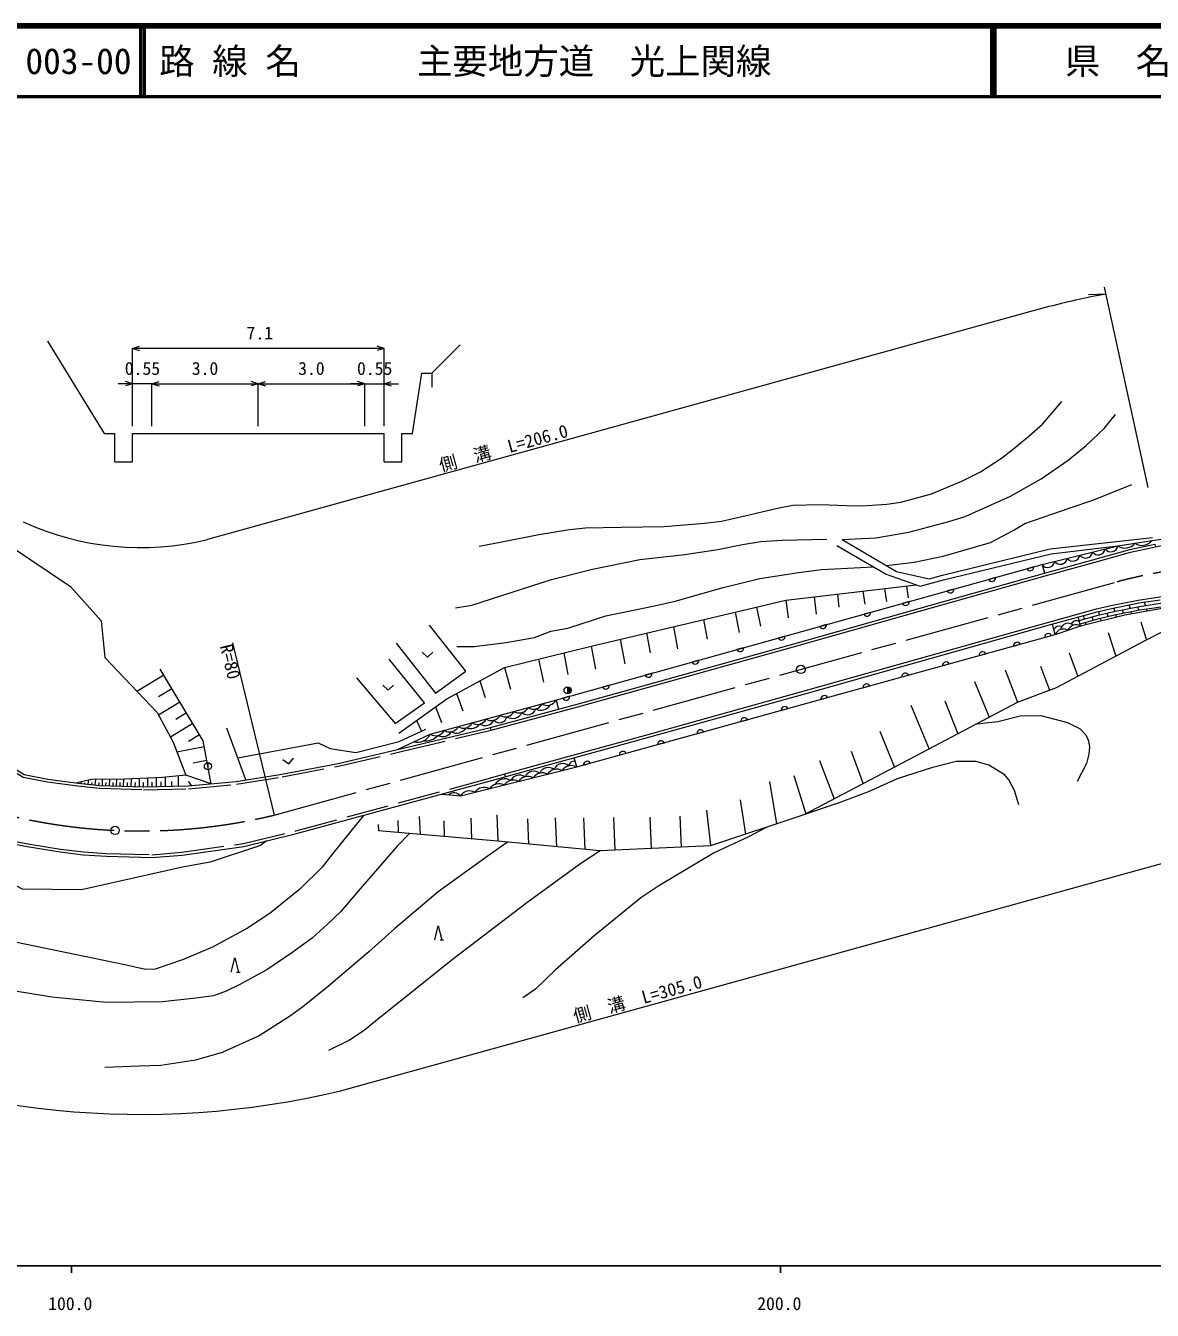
# Model space of a CAD drawing. Units: millimetres, scale not verified, with parts at other scales. Extents: x 40000 to 680000, y 20000 to 380000.
# Drawn here: x 161561 to 320451, y 198715 to 380000 of the extents above; entities that cross this region are included whole.
import ezdxf
from ezdxf.enums import TextEntityAlignment as Align

# ---------------------------------------------------------------- set-up
doc = ezdxf.new("R2010")
doc.units = ezdxf.units.MM
doc.header["$LTSCALE"] = 1000
doc.linetypes.add('CHAIN', pattern=[18.5, 12, -1.5, 3.5, -1.5])
doc.linetypes.add('DASHED', pattern=[7.5, 6, -1.5])
for name, color, linetype, lineweight in [('M-BGD', 7, 'Continuous', 13), ('M-BMK', 2, 'CHAIN', 13), ('M-BMK-SRVR', 3, 'Continuous', 13), ('M-STR-HTXT', 7, 'Continuous', 13), ('M-TTL', 2, 'Continuous', 140), ('M-TTL-BAND', 7, 'Continuous', 25), ('M-TTL-LINE', 7, 'Continuous', 50)]:
    doc.layers.add(name, color=color, linetype=linetype, lineweight=lineweight)
doc.layers.add('M-TTL-TXT', color=7, linetype='Continuous')
doc.styles.add('ＭＳ ゴシック', font='')
doc.styles.get('ＭＳ ゴシック').set_extended_font_data('MS Gothic')

msp = doc.modelspace()

# ---------------------------------------------------------------- hatches: boundary and pattern name
at = {"layer": 'M-BGD'}
msp.add_hatch(color=256, dxfattribs=at).paths.add_polyline_path([(237983, 286709), (237983, 285709, 0.41421), (238483, 286209, 0.41421)])

# ---------------------------------------------------------------- linework, layer by layer
for p, q in [((164618, 335468), (172618, 322468)), ((222818, 334968), (218818, 330968)), ((216118, 322468), (217418, 330968)), ((217418, 330968), (218818, 330968)), ((218818, 330968), (218818, 328968)), ((172618, 322468), (174118, 322468)), ((174118, 318468), (174118, 322468)), ((176618, 322468), (212118, 322468)), ((176618, 318468), (176618, 322468)), ((176618, 318468), (176618, 322468)), ((212118, 318468), (212118, 322468)), ((214618, 318468), (214618, 322468)), ((214618, 322468), (216118, 322468)), ((174118, 318468), (176618, 318468)), ((212118, 318468), (214618, 318468)), ((303734, 303630), (302780, 303364)), ((304898, 303954), (305256, 302748)), ((298340, 302127), (297385, 301861)), ((272769, 299397), (273035, 296970)), ((276050, 299779), (276220, 297919)), ((279613, 300193), (279890, 298347)), ((282701, 300552), (282981, 298737)), ((285792, 300912), (286015, 299252)), ((292480, 300495), (291525, 300229)), ((264627, 297955), (265184, 295272)), ((268784, 298933), (269100, 296443)), ((286184, 298741), (285230, 298475)), ((313023, 296869), (312889, 297352)), ((315170, 297359), (315036, 297842)), ((316385, 297093), (316251, 297576)), ((317332, 297793), (317198, 298276)), ((317547, 297018), (317466, 297310)), ((318547, 297527), (318414, 298010)), ((319506, 298185), (319372, 298671)), ((319723, 297405), (319641, 297700)), ((257174, 296201), (257652, 293422)), ((261600, 297242), (262170, 294359)), ((280705, 297211), (279751, 296945)), ((306769, 294082), (306362, 295554)), ((310347, 295290), (309995, 296560)), ((310900, 296291), (310766, 296773)), ((311118, 295504), (311033, 295809)), ((312093, 296103), (311960, 296585)), ((313256, 296025), (313156, 296387)), ((314229, 296634), (314096, 297116)), ((315393, 296553), (315303, 296876)), ((318852, 295856), (319632, 293286)), ((249125, 294302), (249644, 291483)), ((252906, 295195), (253490, 292068)), ((268661, 293848), (267706, 293581)), ((274503, 295479), (273549, 295213)), ((305264, 293665), (306219, 293930)), ((314209, 294377), (315311, 291007)), ((241292, 292452), (241920, 289212)), ((245410, 293424), (246058, 289940)), ((262819, 292216), (261864, 291950)), ((300867, 292448), (301822, 292712)), ((233887, 290606), (234568, 287368)), ((237436, 291491), (238034, 288436)), ((256496, 290450), (255542, 290184)), ((296021, 291106), (296976, 291370)), ((308731, 291494), (309940, 288171)), ((181047, 288339), (177245, 286064)), ((229108, 289414), (229958, 286360)), ((249892, 288606), (248938, 288339)), ((285127, 288089), (286082, 288354)), ((290863, 289677), (291818, 289942)), ((299705, 289106), (301429, 284513)), ((304702, 289594), (305970, 286216)), ((182184, 286438), (180283, 285301)), ((225593, 287523), (226369, 285206)), ((237983, 286709), (237983, 285709)), ((243889, 286929), (242935, 286663)), ((279637, 286569), (280592, 286833)), ((295357, 287466), (297456, 282412)), ((222339, 285771), (223224, 283308)), ((236360, 284828), (236703, 283555)), ((238280, 285363), (237326, 285096)), ((273687, 284921), (274642, 285186)), ((291169, 284739), (293014, 280055)), ((183321, 284537), (180285, 282721)), ((184229, 283019), (182711, 282111)), ((219339, 283866), (220199, 281687)), ((268095, 283372), (269050, 283637)), ((286406, 284117), (288997, 277924)), ((185137, 281502), (181977, 279611)), ((216690, 281957), (217394, 280435)), ((262402, 281796), (263357, 282061)), ((186083, 279921), (184502, 278976)), ((192598, 273561), (189932, 280889)), ((227198, 280585), (227094, 280972)), ((256223, 280085), (257178, 280349)), ((282002, 280430), (284075, 275337)), ((186742, 278232), (182890, 277503)), ((250680, 278550), (251634, 278814)), ((277987, 277640), (279660, 273018)), ((187106, 276306), (185180, 275942)), ((187259, 275996), (187259, 274996)), ((239277, 275392), (238917, 276695)), ((240234, 275657), (241188, 275922)), ((245278, 277054), (246233, 277319)), ((273535, 276320), (275581, 270875)), ((177587, 272603), (177624, 273751)), ((178789, 272596), (178766, 273798)), ((180018, 272620), (179995, 273849)), ((181299, 272645), (181275, 273926)), ((183133, 272680), (183087, 274108)), ((187730, 273009), (184133, 274213)), ((229246, 274020), (229139, 274406)), ((269874, 274203), (271570, 268768)), ((169393, 273068), (169417, 273286)), ((169889, 273013), (169906, 273162)), ((170386, 272958), (170449, 273519)), ((170883, 272903), (170915, 273191)), ((171380, 272848), (171465, 273614)), ((171877, 272793), (171924, 273219)), ((172377, 272769), (172404, 273625)), ((172876, 272753), (172891, 273204)), ((173376, 272737), (173405, 273638)), ((173876, 272721), (173891, 273194)), ((174376, 272705), (174406, 273651)), ((174875, 272689), (174891, 273184)), ((175375, 272674), (175407, 273663)), ((175907, 272657), (175924, 273189)), ((176439, 272640), (176473, 273704)), ((177013, 272621), (177032, 273195)), ((178188, 272585), (178177, 273186)), ((179404, 272608), (179392, 273223)), ((180659, 272632), (180647, 273273)), ((182179, 272662), (182164, 273332)), ((184988, 272752), (184526, 273346)), ((266480, 273350), (267472, 267355)), ((262343, 270767), (263092, 265899)), ((275817, 270173), (271309, 268631)), ((217035, 268393), (217173, 265865)), ((228029, 268614), (228142, 264900)), ((253798, 268468), (253997, 264067)), ((257589, 269303), (258148, 264254)), ((211278, 267273), (211307, 266382)), ((214049, 267849), (214114, 266135)), ((220511, 267797), (220571, 265566)), ((224345, 268171), (224457, 265224)), ((232312, 268069), (232457, 264496)), ((236225, 268211), (236419, 264126)), ((240213, 268220), (240433, 263751)), ((244454, 268249), (244661, 263646)), ((249577, 268293), (249776, 263877)), ((219994, 250977), (220494, 250977)), ((191305, 246449), (191805, 246449))]:
    msp.add_line(p, q, dxfattribs=at)
for points in [[(225524, 306531), (228726, 307177), (233921, 308191), (238278, 308912), (240522, 309123), (245536, 309243), (251607, 309321), (257306, 309787), (259684, 310078), (262985, 310820), (267600, 311890), (269764, 312333), (273673, 312446), (277331, 312281), (279522, 312241), (282994, 312455), (285007, 312742), (289306, 313953), (293611, 315707), (296244, 317060), (299200, 318987), (300680, 320160), (303027, 322052), (304986, 323786), (307679, 326959)], [(276734, 307496), (281439, 307720), (286137, 308514), (291777, 310017), (294039, 310749), (300473, 313628), (304770, 316055), (308591, 318695), (311122, 320756), (313659, 323168), (315239, 325114)], [(213986, 277856), (218614, 280009), (236464, 284856), (285707, 298608), (304898, 303954), (315592, 306593), (322880, 307738), (330139, 308601), (333130, 308825), (339695, 308736), (340947, 308714), (342811, 309202), (344619, 310441), (345059, 311202), (345407, 312407), (345308, 313704), (345152, 314869), (344104, 317955)], [(227198, 280585), (239436, 283875), (269343, 292213), (289780, 297976), (305362, 302362), (312184, 304229), (317385, 305706), (320895, 306436), (321893, 306700), (326356, 307234), (330356, 307699), (333230, 307933), (337392, 307876), (340233, 307649), (342190, 307844), (343651, 308110), (345035, 308944), (346123, 309831), (346727, 310656), (346930, 311763), (346959, 312814), (345654, 317983)], [(282978, 303806), (286849, 304271), (290933, 305120), (297620, 307067), (300829, 308756), (302455, 309739), (309005, 312026), (312073, 313050), (317557, 315267)], [(113252, 301180), (121183, 304049), (134869, 303873), (150185, 307876), (156666, 308408), (167884, 300861), (172218, 296022), (172709, 290817), (180087, 283086), (182360, 278906), (184133, 274213), (180876, 273886), (175526, 273665), (170830, 273606), (168773, 273140)], [(127980, 292633), (137364, 287650), (151339, 280505), (161337, 274335), (164682, 273673), (168956, 273116), (171978, 272782), (178172, 272584), (184497, 272706), (191252, 273339), (197661, 274396), (205613, 275896), (214809, 278049), (227100, 280973), (239330, 284261), (269235, 292598), (289671, 298361), (305256, 302748), (312077, 304614), (317289, 306094), (320814, 306827), (320895, 306436)], [(222168, 297830), (224489, 298248), (235722, 301845), (241480, 303290), (248164, 304669), (254534, 305378), (259191, 306091), (262664, 306801), (265236, 307186), (268246, 307389), (274551, 307531)], [(275942, 306647), (282900, 302611), (287722, 300892), (291014, 301785), (306172, 305485), (315592, 306593)], [(276734, 307496), (284360, 302990), (288989, 301961), (290839, 302463), (306047, 306175), (320458, 307775)], [(222371, 292370), (224808, 292409), (229317, 292939), (233308, 293673), (235638, 294542), (238030, 294987), (243394, 296699), (250251, 298134), (253138, 298811), (259907, 300729), (265084, 301965), (270545, 302848), (273776, 303254), (281135, 303635)], [(214191, 280157), (220932, 285014), (229108, 289414), (241292, 292452), (254845, 295653), (268784, 298933), (287206, 301077)], [(335324, 300112), (329812, 297917), (326394, 296764), (319418, 293176), (306899, 286565), (301378, 284493), (288833, 277837), (271309, 268631), (258148, 264254), (242566, 263551), (228142, 264900), (211307, 266382)], [(220260, 271561), (222873, 271302), (239277, 275392), (306769, 294082), (310529, 295352), (316579, 296846), (323148, 298014), (323018, 299164)], [(229139, 274406), (248817, 279847), (271869, 286256), (306193, 295922), (312595, 297694), (314842, 298211), (318470, 298940), (321501, 299395), (326091, 299913), (329826, 300239), (336527, 300572), (339548, 300518), (350796, 298538), (357302, 297057), (363546, 295202), (366700, 293953), (369696, 292734), (371632, 291807)], [(160087, 264507), (161766, 264169), (166418, 263407), (169677, 263005), (172952, 262793), (179354, 262613), (183629, 262949), (192342, 264188), (199772, 265979), (226410, 273236), (248924, 279461), (271977, 285870), (306301, 295537), (312693, 297307), (314926, 297820), (318539, 298546), (321553, 298998)], [(310129, 296078), (312816, 296822), (315031, 297331), (318626, 298053), (321618, 298503), (323074, 298667)], [(310262, 295596), (312939, 296337), (315136, 296842), (318712, 297560), (321683, 298007), (323130, 298170)], [(213816, 292861), (219356, 285794), (223631, 288894), (218506, 295410)], [(208221, 287950), (213656, 281545), (217806, 284432), (212800, 290599)], [(217479, 291595), (218229, 290895), (218979, 291595)], [(187730, 273009), (186579, 279091), (180533, 289197)], [(211932, 286912), (212682, 286212), (213432, 286912)], [(295687, 281474), (298683, 281824), (301813, 282590), (304746, 282656), (308504, 281645), (310280, 280777), (311078, 279932), (311448, 279080), (311590, 278204), (311522, 277182), (311170, 275890), (309871, 273349)], [(191468, 276669), (202832, 278799), (204490, 278017), (208099, 277430), (214251, 278980), (218002, 280717)], [(197821, 276443), (198657, 275849), (199307, 276643)], [(275817, 270173), (280550, 271969), (284513, 273755), (289500, 275386), (292810, 276201), (295575, 276225), (297511, 275662), (299449, 274430), (300206, 273529), (300953, 272137), (301581, 270083)], [(195510, 264951), (194698, 264324), (187558, 261967), (183674, 261239), (169418, 258066), (161093, 258127), (153772, 261983), (152713, 264875), (150177, 265975), (147205, 267073), (142171, 268480), (141785, 270902)], [(209222, 268553), (204811, 263118), (203377, 261249), (200230, 258140), (196035, 254750), (192864, 252626), (187896, 249941), (183684, 248154), (179837, 246858), (178441, 246791), (175549, 247478), (162813, 250097), (150275, 252672), (143518, 253596), (132630, 249707)], [(266107, 266901), (263483, 265531), (258639, 263281), (250832, 258598), (248337, 256933), (241666, 251527), (236301, 246744), (233477, 244021), (231653, 242806)], [(215682, 265997), (213942, 264235), (208389, 257803), (205984, 255005), (204066, 253169), (202024, 251281), (199255, 249261), (195556, 246750), (191684, 244624), (189822, 243762), (188060, 243112), (185540, 242762), (180876, 242235), (172978, 242140), (165252, 242898), (161260, 243551), (158466, 244000), (156291, 244240), (154995, 244517), (151892, 244759), (150239, 244889), (148362, 244847), (145953, 244450), (143155, 243640)], [(229525, 264770), (226624, 262744), (219746, 257764), (213578, 252536), (209944, 249301), (204254, 244456), (200605, 241504), (198770, 240159), (194489, 237466), (189286, 235101), (185513, 234020), (180607, 233243), (177577, 233158), (172728, 232977)], [(242566, 263551), (239856, 261791), (232216, 256215), (221536, 248010), (217440, 244735), (211190, 239776), (209287, 238214), (207241, 236857), (204274, 235362)], [(219244, 250977), (219744, 252977), (220244, 250977)], [(190555, 246449), (191055, 248449), (191555, 246449)]]:
    msp.add_lwpolyline(points, dxfattribs=at)
at = {"layer": 'M-BGD', "linetype": 'DASHED'}
for points in [[(96054, 293581), (102951, 290218), (115938, 283845), (133255, 275422), (140404, 271926), (143991, 270395), (151426, 267427), (155413, 266187), (160179, 264896), (161838, 264563), (166475, 263803), (169714, 263403), (172970, 263193), (179344, 263013), (183585, 263347), (192267, 264581), (199673, 266366), (226304, 273622), (229139, 274406)], [(127795, 292278), (137179, 287295), (151143, 280156), (161188, 273956), (164617, 273278), (168908, 272719), (171950, 272383), (178169, 272184), (184519, 272307), (191303, 272942), (197731, 274002), (205696, 275505), (214901, 277660), (227198, 280585)]]:
    msp.add_lwpolyline(points, dxfattribs=at)
at = {"layer": 'M-BGD'}
for centre in [(237983, 286209), (187259, 275496)]:
    msp.add_circle(centre, 500, dxfattribs=at)
for centre, radius, start, end in [((314609, 306745), 995, 216.53916, 351.18498), ((316602, 308086), 1803, 235.92975, 321.93497), ((319031, 308468), 1803, 235.92975, 321.93497), ((307480, 304986), 995, 216.53916, 351.18498), ((309262, 305426), 995, 216.53916, 351.18498), ((311045, 305866), 995, 216.53916, 351.18498), ((312827, 306306), 995, 216.53916, 351.18498), ((303231, 303591), 505, 206.73644, 4.39463), ((305698, 304546), 995, 216.53916, 351.18498), ((297836, 302089), 505, 206.73644, 4.39463), ((291976, 300456), 505, 206.73644, 4.39463), ((285681, 298702), 505, 206.73644, 4.39463), ((280202, 297172), 505, 206.77471, 4.4329), ((308584, 294610), 1073, 47.00556, 170.31135), ((309757, 295113), 912, 62.9713, 147.41971), ((268157, 293809), 505, 206.77471, 4.4329), ((274000, 295440), 505, 206.77471, 4.4329), ((305767, 293703), 505, 26.64926, 184.30745), ((307355, 294380), 903, 67.68475, 150.97938), ((307927, 293604), 1253, 59.74938, 157.56754), ((309716, 294208), 1253, 59.74938, 157.56754), ((262315, 292177), 505, 206.77471, 4.4329), ((301370, 292486), 505, 26.64926, 184.30745), ((255992, 290411), 505, 206.77471, 4.4329), ((291367, 289715), 505, 26.64926, 184.30745), ((296524, 291144), 505, 26.64926, 184.30745), ((249388, 288567), 505, 206.77471, 4.4329), ((285631, 288127), 505, 26.64926, 184.30745), ((243386, 286890), 505, 206.77471, 4.4329), ((280141, 286607), 505, 26.64926, 184.30745), ((235128, 285466), 1388, 237.7723, 332.61237), ((237777, 285324), 505, 206.77471, 4.4329), ((274191, 284959), 505, 26.64926, 184.30745), ((229213, 283860), 1388, 237.7723, 332.61237), ((230248, 283682), 1444, 235.7049, 334.28132), ((231185, 284395), 1388, 237.7723, 332.61237), ((232349, 284005), 1242, 229.81883, 340.56582), ((233157, 284930), 1388, 237.7723, 332.61237), ((234255, 284784), 1401, 238.36196, 332.0227), ((268598, 283410), 505, 26.64926, 184.30745), ((221325, 281718), 1388, 237.7723, 332.61237), ((223297, 282253), 1388, 237.7723, 332.61237), ((224274, 282556), 1752, 249.53281, 320.85186), ((225269, 282789), 1388, 237.7723, 332.61237), ((226370, 282631), 1393, 238.01828, 332.36638), ((227241, 283324), 1388, 237.7723, 332.61237), ((228395, 282689), 1058, 221.66858, 349.17543), ((262906, 281834), 505, 26.64926, 184.30745), ((216782, 280922), 2047, 256.39364, 333.48949), ((217854, 281659), 2601, 265.38164, 315.7393), ((219353, 281182), 1388, 237.7723, 332.61237), ((220386, 281013), 1347, 240.25053, 330.52173), ((222294, 281807), 1633, 243.20771, 326.83696), ((256727, 280123), 505, 26.64926, 184.30745), ((245782, 277092), 505, 26.64926, 184.30745), ((251183, 278588), 505, 26.64926, 184.30745), ((237294, 274613), 1261, 47.10811, 160.8962), ((238530, 274024), 1560, 61.35363, 146.65068), ((238904, 275439), 758, 78.17683, 172.60268), ((240737, 275695), 505, 26.64926, 184.30745), ((231211, 272803), 1437, 56.65557, 151.34875), ((232378, 272490), 1560, 61.35363, 146.65068), ((233233, 273430), 1359, 52.95714, 155.04718), ((234429, 273001), 1560, 61.35363, 146.65068), ((235272, 273987), 1330, 51.38729, 156.61702), ((236479, 273512), 1560, 61.35363, 146.65068), ((224176, 270444), 1560, 61.35363, 146.65068), ((226227, 270956), 1560, 61.35363, 146.65068), ((228277, 271467), 1560, 61.35363, 146.65068), ((229137, 272140), 1577, 58.97135, 149.28117), ((230328, 271978), 1560, 61.35363, 146.65068), ((221974, 270587), 1149, 38.48211, 130.21062)]:
    msp.add_arc(centre, radius, start, end, dxfattribs=at)
at = {"layer": 'M-BMK'}
msp.add_line((196582, 268590), (315501, 301526), dxfattribs=at)
for centre, start, end in [((335819, 224149), 62.30329, 104.71272), ((177820, 346359), 245.43096, 283.56378)]:
    msp.add_arc(centre, 80000, start, end, dxfattribs=at)
at = {"layer": 'M-BMK-SRVR'}
for centre in [(270873, 289166), (174160, 266443)]:
    msp.add_circle(centre, 600, dxfattribs=at)
at = {"layer": 'M-STR-HTXT'}
for p, q in [((319854, 314842), (313717, 343113)), ((313930, 342135), (311477, 342021)), ((305343, 340214), (187201, 307474)), ((176618, 334468), (177618, 334768)), ((176618, 323468), (176618, 334478)), ((212118, 334468), (176618, 334468)), ((176618, 334468), (177618, 334168)), ((212118, 334468), (211118, 334768)), ((212118, 334468), (211118, 334168)), ((212118, 323468), (212118, 334478)), ((176618, 329468), (174618, 329468)), ((176618, 329468), (175618, 329768)), ((176618, 329468), (175618, 329168)), ((179368, 329468), (176618, 329468)), ((179368, 329468), (180368, 329768)), ((179368, 329468), (180368, 329768)), ((179368, 323468), (179368, 329478)), ((179368, 329468), (194368, 329468)), ((179368, 329468), (180368, 329168)), ((179368, 329468), (181368, 329468)), ((179368, 329468), (180368, 329168)), ((194368, 329468), (193368, 329768)), ((194368, 329468), (193368, 329168)), ((194368, 329468), (195368, 329768)), ((194368, 323468), (194368, 329478)), ((194368, 329468), (209368, 329468)), ((194368, 329468), (195368, 329168)), ((209368, 329468), (207368, 329468)), ((209368, 329468), (208368, 329768)), ((209368, 329468), (208368, 329768)), ((209368, 329468), (208368, 329168)), ((209368, 329468), (208368, 329168)), ((209368, 323468), (209368, 329478)), ((209368, 329468), (212118, 329468)), ((212118, 329468), (213118, 329768)), ((212118, 329468), (214118, 329468)), ((212118, 329468), (213118, 329168)), ((190719, 292893), (196582, 268590)), ((205963, 229706), (325872, 262892))]:
    msp.add_line(p, q, dxfattribs=at)
for centre, radius, start, end in [((335819, 224149), 120000, 100.51039, 104.71272), ((177820, 346359), 40000, 245.43096, 283.56378), ((177825, 346291), 119933, 244.95944, 283.56914)]:
    msp.add_arc(centre, radius, start, end, dxfattribs=at)
at = {"layer": 'M-TTL'}
msp.add_line((680000, 380000), (40000, 380000), dxfattribs=at)
at = {"layer": 'M-TTL-BAND'}
for p, q in [((40000, 205000), (579000, 205000)), ((168000, 205000), (168000, 204000)), ((268000, 205000), (268000, 204000))]:
    msp.add_line(p, q, dxfattribs=at)
at = {"layer": 'M-TTL-LINE'}
for p, q in [((177750, 380000), (177750, 370000)), ((178250, 380000), (178250, 370000)), ((297750, 380000), (297750, 370000)), ((298250, 380000), (298250, 370000)), ((40000, 370000), (680000, 370000))]:
    msp.add_line(p, q, dxfattribs=at)

# ---------------------------------------------------------------- texts
at = {"layer": 'M-STR-HTXT', "style": 'ＭＳ ゴシック'}
for s, p in [('7.1', (194575, 336632)), ('0.55', (178026, 331632)), ('3.0', (186853, 331632)), ('3.0', (201853, 331632)), ('0.55', (210776, 331632))]:
    msp.add_text(s, height=1833, dxfattribs=at).set_placement(p, align=Align.MIDDLE_CENTER)
for s, rotation, p in [('側\u3000溝\u3000L=206.0', 15.489, (229338, 318990)), ('側\u3000溝\u3000L=305.0', 15.47, (248253, 241249))]:
    msp.add_text(s, height=1833, rotation=rotation, dxfattribs=at).set_placement(p, align=Align.BOTTOM_CENTER)
msp.add_text('R=80', height=1833, rotation=283.564, dxfattribs=at).set_placement((190719, 292893), align=Align.TOP_LEFT)
at = {"layer": 'M-TTL-BAND', "style": 'ＭＳ ゴシック'}
for s, p in [('100.0', (167844, 198195)), ('200.0', (267844, 198195))]:
    msp.add_text(s, height=1833, dxfattribs=at).set_placement(p, align=Align.BOTTOM_CENTER)
at = {"layer": 'M-TTL-TXT', "style": 'ＭＳ ゴシック'}
for s, p in [('路 線 名', (180380, 375000)), ('主要地方道\u3000光上関線', (216734, 375000)), ('003-00', (161521, 375000))]:
    msp.add_text(s, height=3666, dxfattribs=at).set_placement(p, align=Align.MIDDLE_LEFT)
msp.add_text('県\u3000名', height=3666, dxfattribs=at).set_placement((315625, 375000), align=Align.MIDDLE_CENTER)

doc.saveas('drawing.dxf')
